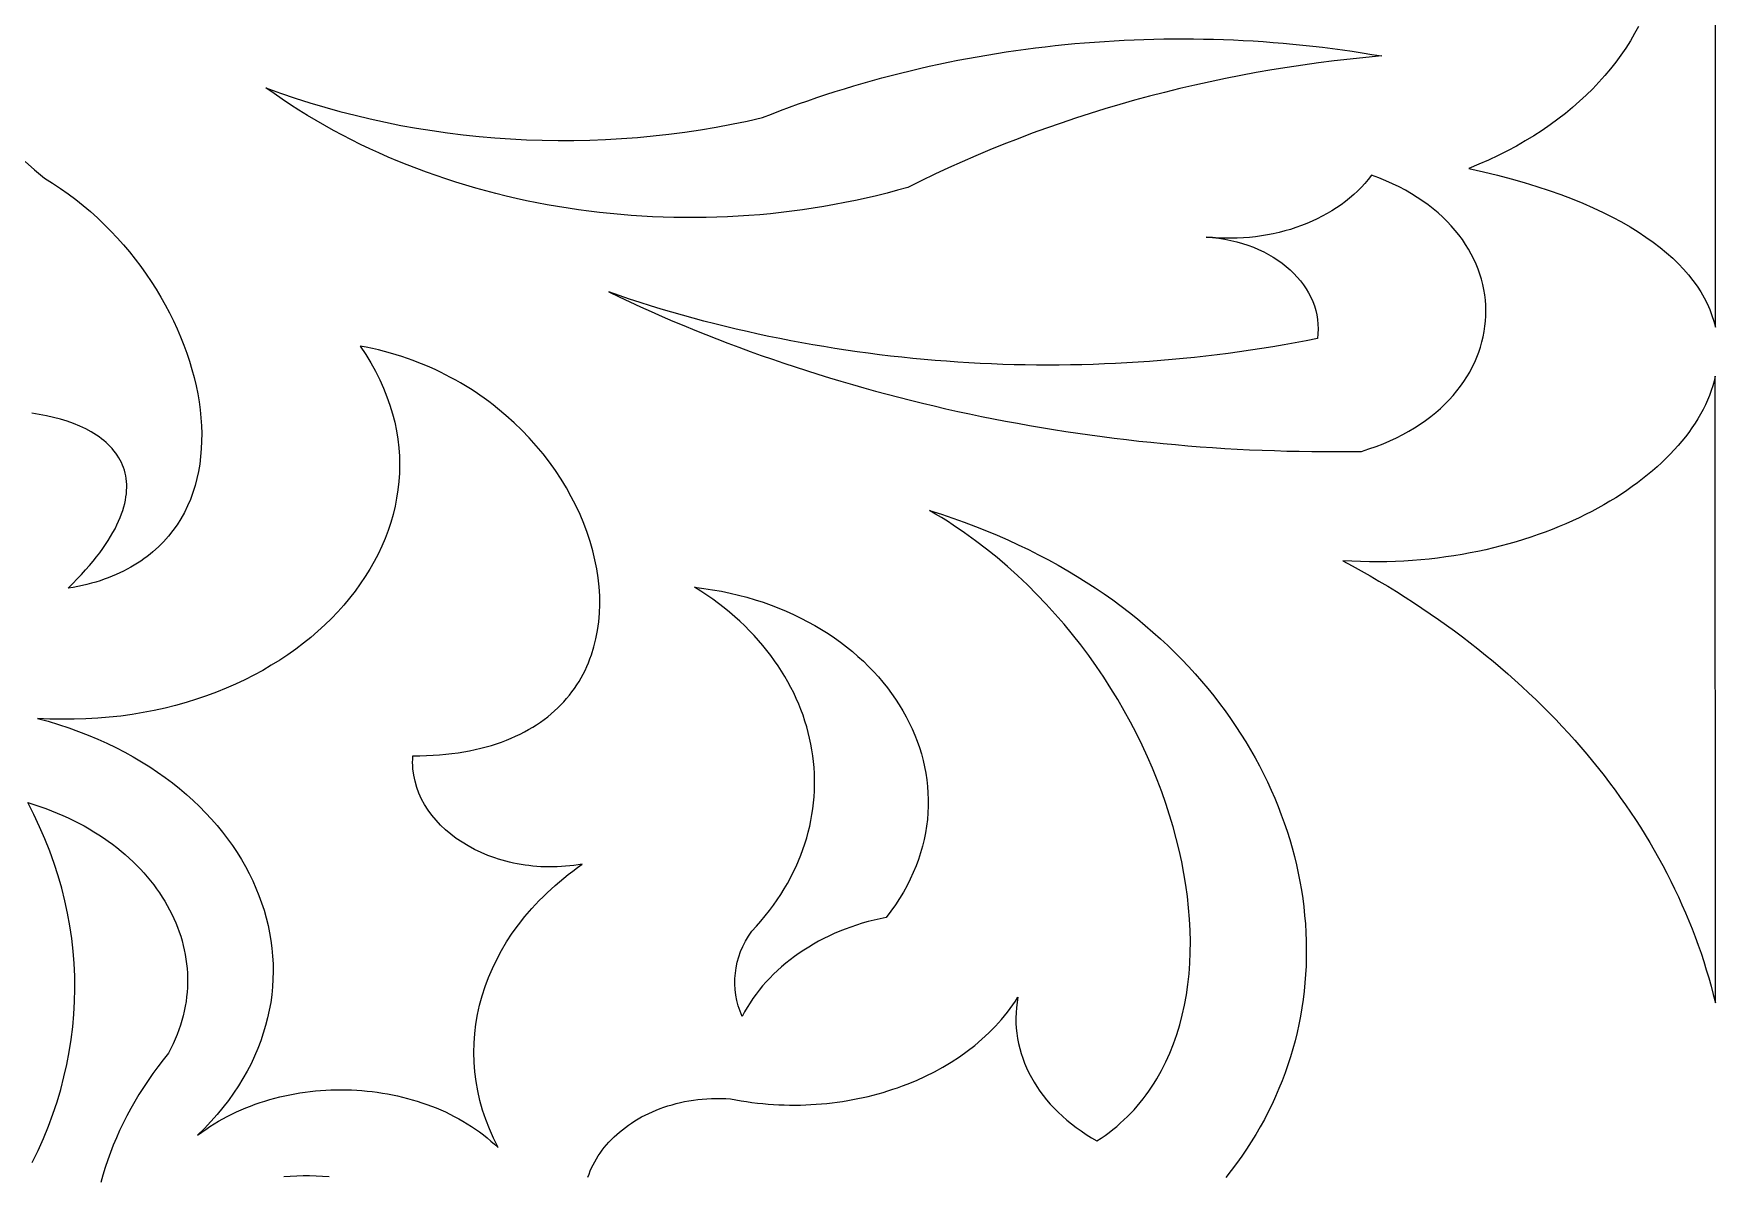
# Model space of a CAD drawing. Extents: x -1145 to -490, y -328 to 327.
# Drawn here: x -1092.2 to -1020, y -78.2 to -29.1 of the extents above; entities that cross this region are included whole.
import ezdxf

# ---------------------------------------------------------------- set-up
doc = ezdxf.new("R2010")
doc.units = 0
doc.layers.add('LAYER_1', color=18, linetype='CONTINUOUS')

msp = doc.modelspace()

# ---------------------------------------------------------------- linework, layer by layer
at = {"layer": 'LAYER_1'}
for points in [[(-1023.29, -28.806), (-1023.462, -29.119), (-1023.645, -29.429), (-1023.841, -29.735), (-1024.048, -30.038), (-1024.267, -30.336), (-1024.497, -30.629), (-1024.739, -30.918), (-1024.993, -31.202), (-1025.258, -31.481), (-1025.534, -31.755), (-1025.822, -32.023), (-1026.122, -32.285), (-1026.432, -32.541), (-1026.754, -32.792), (-1027.087, -33.035), (-1027.431, -33.272), (-1027.786, -33.503), (-1028.152, -33.726), (-1028.529, -33.941), (-1028.917, -34.15), (-1029.316, -34.35), (-1029.726, -34.542), (-1030.147, -34.726), (-1030.578, -34.902), (-1029.952, -35.045), (-1029.346, -35.194), (-1028.762, -35.349), (-1028.199, -35.51), (-1027.655, -35.677), (-1027.132, -35.85), (-1026.63, -36.028), (-1026.147, -36.211), (-1025.683, -36.399), (-1025.24, -36.593), (-1024.815, -36.791), (-1024.41, -36.994), (-1024.023, -37.2), (-1023.655, -37.412), (-1023.306, -37.627), (-1022.975, -37.846), (-1022.661, -38.068), (-1022.366, -38.294), (-1022.089, -38.524), (-1021.829, -38.756), (-1021.586, -38.991), (-1021.36, -39.229), (-1021.151, -39.47), (-1020.959, -39.713), (-1020.783, -39.958), (-1020.624, -40.205), (-1020.481, -40.454), (-1020.353, -40.704), (-1020.241, -40.956), (-1020.145, -41.209), (-1020.064, -41.463), (-1019.998, -41.718), (-1019.998, -0.892)], [(-1092.524, -34.605), (-1092.115, -34.962), (-1091.697, -35.316), (-1091.348, -35.532), (-1091.007, -35.758), (-1090.674, -35.994), (-1090.348, -36.239), (-1090.031, -36.493), (-1089.722, -36.755), (-1089.421, -37.026), (-1089.128, -37.304), (-1088.844, -37.59), (-1088.569, -37.883), (-1088.302, -38.182), (-1088.045, -38.487), (-1087.797, -38.798), (-1087.558, -39.114), (-1087.328, -39.435), (-1087.108, -39.761), (-1086.898, -40.091), (-1086.698, -40.425), (-1086.507, -40.761), (-1086.327, -41.101), (-1086.157, -41.444), (-1085.998, -41.788), (-1085.849, -42.135), (-1085.711, -42.482), (-1085.584, -42.831), (-1085.468, -43.18), (-1085.363, -43.529), (-1085.27, -43.878), (-1085.188, -44.227), (-1085.117, -44.574), (-1085.059, -44.92), (-1085.012, -45.264), (-1084.977, -45.606), (-1084.955, -45.945), (-1084.945, -46.281), (-1084.947, -46.614), (-1084.962, -46.943), (-1084.99, -47.268), (-1085.03, -47.588), (-1085.084, -47.903), (-1085.151, -48.213), (-1085.231, -48.516), (-1085.325, -48.814), (-1085.433, -49.105), (-1085.554, -49.389), (-1085.689, -49.665), (-1085.839, -49.934), (-1086.002, -50.195), (-1086.18, -50.446), (-1086.373, -50.689), (-1086.58, -50.923), (-1086.802, -51.146), (-1087.039, -51.36), (-1087.163, -51.463), (-1087.291, -51.563), (-1087.422, -51.66), (-1087.558, -51.755), (-1087.697, -51.846), (-1087.84, -51.935), (-1087.988, -52.021), (-1088.139, -52.104), (-1088.294, -52.184), (-1088.453, -52.26), (-1088.615, -52.334), (-1088.782, -52.404), (-1088.953, -52.471), (-1089.128, -52.535), (-1089.307, -52.596), (-1089.49, -52.653), (-1089.677, -52.706), (-1089.868, -52.756), (-1090.063, -52.803), (-1090.262, -52.846), (-1090.466, -52.885), (-1090.673, -52.921), (-1090.473, -52.721), (-1090.282, -52.523), (-1090.099, -52.328), (-1089.926, -52.136), (-1089.762, -51.946), (-1089.607, -51.76), (-1089.46, -51.576), (-1089.322, -51.395), (-1089.192, -51.216), (-1089.07, -51.04), (-1088.957, -50.867), (-1088.852, -50.697), (-1088.754, -50.53), (-1088.665, -50.365), (-1088.583, -50.203), (-1088.509, -50.043), (-1088.443, -49.886), (-1088.383, -49.732), (-1088.331, -49.581), (-1088.287, -49.432), (-1088.249, -49.287), (-1088.218, -49.143), (-1088.194, -49.003), (-1088.176, -48.865), (-1088.166, -48.73), (-1088.161, -48.597), (-1088.163, -48.467), (-1088.171, -48.34), (-1088.185, -48.216), (-1088.205, -48.094), (-1088.231, -47.975), (-1088.263, -47.858), (-1088.3, -47.744), (-1088.343, -47.633), (-1088.392, -47.525), (-1088.445, -47.419), (-1088.504, -47.316), (-1088.567, -47.215), (-1088.636, -47.117), (-1088.709, -47.022), (-1088.788, -46.929), (-1088.87, -46.839), (-1088.957, -46.752), (-1089.049, -46.667), (-1089.144, -46.585), (-1089.244, -46.505), (-1089.348, -46.428), (-1089.455, -46.354), (-1089.682, -46.213), (-1089.922, -46.083), (-1090.176, -45.962), (-1090.441, -45.853), (-1090.718, -45.753), (-1091.005, -45.664), (-1091.302, -45.586), (-1091.607, -45.517), (-1091.92, -45.459), (-1092.239, -45.411)], [(-1068.371, -78.196), (-1068.325, -78.062), (-1068.272, -77.928), (-1068.215, -77.797), (-1068.152, -77.666), (-1068.084, -77.538), (-1068.011, -77.411), (-1067.933, -77.285), (-1067.85, -77.162), (-1067.762, -77.041), (-1067.67, -76.922), (-1067.573, -76.805), (-1067.471, -76.691), (-1067.364, -76.578), (-1067.253, -76.469), (-1067.138, -76.362), (-1067.018, -76.258), (-1066.895, -76.156), (-1066.767, -76.057), (-1066.635, -75.962), (-1066.499, -75.869), (-1066.359, -75.78), (-1066.215, -75.694), (-1066.068, -75.611), (-1065.917, -75.532), (-1065.762, -75.456), (-1065.604, -75.384), (-1065.443, -75.316), (-1065.278, -75.252), (-1065.11, -75.192), (-1064.939, -75.135), (-1064.765, -75.083), (-1064.587, -75.035), (-1064.407, -74.992), (-1064.224, -74.953), (-1064.039, -74.918), (-1063.85, -74.888), (-1063.659, -74.863), (-1063.466, -74.843), (-1063.27, -74.827), (-1063.071, -74.817), (-1062.871, -74.812), (-1062.668, -74.812), (-1062.463, -74.817), (-1062.256, -74.828), (-1062.026, -74.873), (-1061.796, -74.913), (-1061.565, -74.95), (-1061.335, -74.983), (-1061.104, -75.011), (-1060.873, -75.036), (-1060.642, -75.056), (-1060.411, -75.073), (-1060.18, -75.086), (-1059.949, -75.094), (-1059.719, -75.099), (-1059.489, -75.101), (-1059.259, -75.098), (-1059.03, -75.091), (-1058.802, -75.081), (-1058.574, -75.067), (-1058.347, -75.049), (-1058.121, -75.028), (-1057.896, -75.003), (-1057.672, -74.974), (-1057.449, -74.942), (-1057.227, -74.906), (-1057.006, -74.866), (-1056.786, -74.823), (-1056.568, -74.777), (-1056.351, -74.726), (-1056.136, -74.673), (-1055.922, -74.616), (-1055.71, -74.555), (-1055.5, -74.491), (-1055.292, -74.424), (-1055.085, -74.354), (-1054.88, -74.28), (-1054.678, -74.203), (-1054.279, -74.038), (-1053.889, -73.861), (-1053.509, -73.671), (-1053.14, -73.469), (-1052.781, -73.254), (-1052.433, -73.028), (-1052.098, -72.789), (-1051.775, -72.538), (-1051.466, -72.276), (-1051.17, -72.003), (-1050.889, -71.719), (-1050.624, -71.424), (-1050.496, -71.272), (-1050.373, -71.118), (-1050.254, -70.961), (-1050.139, -70.801), (-1050.029, -70.639), (-1049.922, -70.474), (-1049.959, -70.696), (-1049.986, -70.919), (-1050.003, -71.14), (-1050.009, -71.362), (-1050.006, -71.582), (-1049.993, -71.802), (-1049.971, -72.02), (-1049.938, -72.238), (-1049.897, -72.454), (-1049.846, -72.668), (-1049.785, -72.881), (-1049.716, -73.092), (-1049.637, -73.3), (-1049.549, -73.506), (-1049.452, -73.71), (-1049.347, -73.912), (-1049.233, -74.11), (-1049.11, -74.306), (-1048.978, -74.498), (-1048.838, -74.687), (-1048.69, -74.873), (-1048.533, -75.055), (-1048.369, -75.233), (-1048.196, -75.407), (-1048.015, -75.577), (-1047.827, -75.743), (-1047.63, -75.904), (-1047.426, -76.061), (-1047.214, -76.212), (-1046.995, -76.359), (-1046.769, -76.5), (-1046.535, -76.637), (-1046.356, -76.52), (-1046.182, -76.399), (-1046.013, -76.274), (-1045.847, -76.146), (-1045.686, -76.014), (-1045.529, -75.878), (-1045.376, -75.738), (-1045.227, -75.595), (-1045.082, -75.448), (-1044.942, -75.298), (-1044.805, -75.145), (-1044.673, -74.988), (-1044.545, -74.828), (-1044.421, -74.664), (-1044.301, -74.498), (-1044.185, -74.328), (-1044.073, -74.155), (-1043.965, -73.98), (-1043.761, -73.62), (-1043.573, -73.248), (-1043.401, -72.866), (-1043.245, -72.473), (-1043.104, -72.071), (-1042.979, -71.659), (-1042.869, -71.238), (-1042.775, -70.808), (-1042.696, -70.371), (-1042.632, -69.926), (-1042.582, -69.474), (-1042.548, -69.015), (-1042.529, -68.55), (-1042.525, -68.079), (-1042.535, -67.603), (-1042.559, -67.122), (-1042.598, -66.637), (-1042.651, -66.148), (-1042.718, -65.656), (-1042.8, -65.161), (-1042.895, -64.663), (-1043.005, -64.163), (-1043.128, -63.662), (-1043.264, -63.159), (-1043.415, -62.656), (-1043.578, -62.153), (-1043.755, -61.65), (-1043.946, -61.148), (-1044.149, -60.648), (-1044.366, -60.148), (-1044.595, -59.652), (-1044.837, -59.157), (-1045.092, -58.666), (-1045.36, -58.178), (-1045.64, -57.695), (-1045.933, -57.216), (-1046.237, -56.742), (-1046.555, -56.273), (-1046.884, -55.81), (-1047.225, -55.353), (-1047.578, -54.904), (-1047.943, -54.461), (-1048.319, -54.027), (-1048.707, -53.6), (-1049.107, -53.182), (-1049.518, -52.774), (-1049.94, -52.375), (-1050.373, -51.986), (-1050.818, -51.607), (-1051.273, -51.24), (-1051.739, -50.884), (-1052.216, -50.539), (-1052.704, -50.208), (-1052.951, -50.047), (-1053.202, -49.889), (-1053.455, -49.734), (-1053.71, -49.583), (-1053.207, -49.743), (-1052.712, -49.91), (-1052.225, -50.084), (-1051.745, -50.264), (-1051.274, -50.451), (-1050.81, -50.645), (-1050.354, -50.844), (-1049.906, -51.05), (-1049.465, -51.262), (-1049.033, -51.48), (-1048.608, -51.704), (-1048.191, -51.933), (-1047.782, -52.169), (-1047.382, -52.409), (-1046.988, -52.655), (-1046.603, -52.906), (-1046.226, -53.163), (-1045.857, -53.424), (-1045.495, -53.69), (-1045.142, -53.961), (-1044.796, -54.237), (-1044.459, -54.517), (-1044.129, -54.801), (-1043.807, -55.09), (-1043.493, -55.383), (-1043.188, -55.68), (-1042.89, -55.981), (-1042.6, -56.285), (-1042.318, -56.594), (-1042.045, -56.906), (-1041.779, -57.221), (-1041.521, -57.54), (-1041.271, -57.862), (-1041.03, -58.187), (-1040.796, -58.515), (-1040.57, -58.846), (-1040.353, -59.179), (-1040.143, -59.515), (-1039.942, -59.854), (-1039.749, -60.195), (-1039.563, -60.538), (-1039.386, -60.883), (-1039.217, -61.231), (-1039.056, -61.58), (-1038.903, -61.931), (-1038.759, -62.283), (-1038.622, -62.638), (-1038.494, -62.993), (-1038.373, -63.35), (-1038.261, -63.708), (-1038.157, -64.067), (-1038.061, -64.427), (-1037.974, -64.788), (-1037.894, -65.149), (-1037.823, -65.511), (-1037.76, -65.874), (-1037.705, -66.236), (-1037.658, -66.599), (-1037.62, -66.963), (-1037.589, -67.326), (-1037.567, -67.688), (-1037.554, -68.051), (-1037.548, -68.413), (-1037.551, -68.775), (-1037.562, -69.136), (-1037.581, -69.496), (-1037.609, -69.856), (-1037.644, -70.214), (-1037.688, -70.572), (-1037.741, -70.928), (-1037.801, -71.282), (-1037.87, -71.636), (-1037.948, -71.987), (-1038.033, -72.337), (-1038.127, -72.685), (-1038.23, -73.032), (-1038.34, -73.376), (-1038.459, -73.718), (-1038.587, -74.057), (-1038.723, -74.394), (-1038.867, -74.729), (-1039.019, -75.061), (-1039.18, -75.39), (-1039.349, -75.716), (-1039.527, -76.039), (-1039.713, -76.359), (-1039.908, -76.676), (-1040.111, -76.99), (-1040.322, -77.299), (-1040.542, -77.606), (-1040.77, -77.908), (-1041.007, -78.207)], [(-1092.215, -77.569), (-1091.966, -77.053), (-1091.735, -76.534), (-1091.523, -76.012), (-1091.328, -75.486), (-1091.152, -74.957), (-1090.994, -74.426), (-1090.854, -73.893), (-1090.733, -73.357), (-1090.63, -72.82), (-1090.544, -72.281), (-1090.478, -71.741), (-1090.429, -71.2), (-1090.399, -70.658), (-1090.387, -70.116), (-1090.393, -69.573), (-1090.417, -69.031), (-1090.46, -68.489), (-1090.521, -67.948), (-1090.601, -67.408), (-1090.699, -66.869), (-1090.815, -66.332), (-1090.95, -65.796), (-1091.102, -65.262), (-1091.274, -64.731), (-1091.463, -64.202), (-1091.672, -63.677), (-1091.898, -63.154), (-1092.143, -62.635), (-1092.406, -62.119), (-1092.145, -62.2), (-1091.889, -62.285), (-1091.636, -62.374), (-1091.388, -62.468), (-1091.145, -62.566), (-1090.906, -62.669), (-1090.671, -62.775), (-1090.441, -62.886), (-1090.216, -63.001), (-1089.995, -63.119), (-1089.779, -63.242), (-1089.568, -63.368), (-1089.362, -63.497), (-1089.16, -63.631), (-1088.964, -63.767), (-1088.772, -63.907), (-1088.585, -64.05), (-1088.404, -64.197), (-1088.227, -64.346), (-1088.056, -64.499), (-1087.89, -64.654), (-1087.729, -64.813), (-1087.574, -64.974), (-1087.424, -65.138), (-1087.279, -65.304), (-1087.14, -65.473), (-1087.006, -65.644), (-1086.878, -65.818), (-1086.755, -65.993), (-1086.638, -66.171), (-1086.527, -66.351), (-1086.421, -66.533), (-1086.321, -66.717), (-1086.228, -66.903), (-1086.14, -67.09), (-1086.058, -67.279), (-1085.981, -67.47), (-1085.911, -67.662), (-1085.847, -67.855), (-1085.79, -68.05), (-1085.738, -68.245), (-1085.693, -68.442), (-1085.654, -68.64), (-1085.621, -68.839), (-1085.594, -69.039), (-1085.574, -69.239), (-1085.561, -69.44), (-1085.554, -69.642), (-1085.554, -69.844), (-1085.56, -70.047), (-1085.573, -70.25), (-1085.592, -70.453), (-1085.619, -70.656), (-1085.652, -70.86), (-1085.692, -71.063), (-1085.739, -71.266), (-1085.793, -71.469), (-1085.854, -71.672), (-1085.922, -71.874), (-1085.997, -72.076), (-1086.079, -72.278), (-1086.169, -72.478), (-1086.266, -72.678), (-1086.37, -72.878), (-1086.601, -73.164), (-1086.824, -73.454), (-1087.04, -73.747), (-1087.247, -74.043), (-1087.446, -74.341), (-1087.636, -74.642), (-1087.819, -74.946), (-1087.993, -75.252), (-1088.159, -75.56), (-1088.317, -75.871), (-1088.466, -76.184), (-1088.607, -76.499), (-1088.74, -76.816), (-1088.864, -77.135), (-1088.98, -77.455), (-1089.087, -77.777), (-1089.185, -78.101), (-1089.275, -78.427)], [(-1081.42, -78.164), (-1081.144, -78.145), (-1080.868, -78.133), (-1080.591, -78.127), (-1080.313, -78.127), (-1080.035, -78.133), (-1079.757, -78.145), (-1079.479, -78.164)]]:
    msp.add_lwpolyline(points, dxfattribs=at)
for points in [[(-1082.188, -31.442), (-1081.563, -31.669), (-1080.934, -31.884), (-1080.299, -32.087), (-1079.658, -32.278), (-1079.014, -32.457), (-1078.365, -32.624), (-1077.711, -32.78), (-1077.054, -32.923), (-1076.394, -33.054), (-1075.73, -33.173), (-1075.063, -33.281), (-1074.393, -33.376), (-1073.721, -33.459), (-1073.047, -33.53), (-1072.371, -33.589), (-1071.694, -33.635), (-1071.015, -33.67), (-1070.336, -33.692), (-1069.655, -33.703), (-1068.974, -33.701), (-1068.294, -33.687), (-1067.613, -33.66), (-1066.933, -33.622), (-1066.253, -33.571), (-1065.575, -33.508), (-1064.898, -33.432), (-1064.222, -33.344), (-1063.548, -33.244), (-1062.877, -33.132), (-1062.208, -33.007), (-1061.542, -32.87), (-1060.879, -32.72), (-1060.495, -32.569), (-1060.11, -32.421), (-1059.723, -32.276), (-1059.335, -32.135), (-1058.944, -31.997), (-1058.552, -31.863), (-1058.159, -31.732), (-1057.763, -31.605), (-1057.367, -31.481), (-1056.968, -31.36), (-1056.569, -31.243), (-1056.168, -31.129), (-1055.765, -31.019), (-1055.361, -30.912), (-1054.956, -30.809), (-1054.55, -30.709), (-1054.142, -30.613), (-1053.733, -30.52), (-1053.323, -30.431), (-1052.912, -30.345), (-1052.5, -30.263), (-1052.086, -30.184), (-1051.672, -30.109), (-1051.257, -30.037), (-1050.841, -29.968), (-1050.424, -29.904), (-1050.006, -29.842), (-1049.587, -29.784), (-1049.168, -29.73), (-1048.748, -29.679), (-1048.327, -29.632), (-1047.906, -29.588), (-1047.484, -29.548), (-1047.061, -29.512), (-1046.638, -29.479), (-1046.214, -29.449), (-1045.79, -29.423), (-1045.366, -29.401), (-1044.941, -29.382), (-1044.515, -29.366), (-1044.09, -29.355), (-1043.664, -29.347), (-1043.238, -29.342), (-1042.812, -29.341), (-1042.386, -29.343), (-1041.959, -29.35), (-1041.533, -29.359), (-1041.106, -29.373), (-1040.68, -29.39), (-1040.254, -29.41), (-1039.827, -29.434), (-1039.401, -29.462), (-1038.975, -29.494), (-1038.549, -29.529), (-1038.124, -29.567), (-1037.698, -29.609), (-1037.274, -29.655), (-1036.849, -29.705), (-1036.425, -29.758), (-1036.001, -29.815), (-1035.578, -29.875), (-1035.155, -29.939), (-1034.733, -30.007), (-1034.312, -30.078), (-1034.992, -30.141), (-1035.671, -30.212), (-1036.347, -30.29), (-1037.022, -30.375), (-1037.694, -30.468), (-1038.364, -30.569), (-1039.032, -30.677), (-1039.697, -30.792), (-1040.36, -30.915), (-1041.02, -31.045), (-1041.677, -31.183), (-1042.331, -31.328), (-1042.982, -31.48), (-1043.63, -31.639), (-1044.275, -31.806), (-1044.917, -31.98), (-1045.555, -32.161), (-1046.19, -32.349), (-1046.821, -32.544), (-1047.448, -32.746), (-1048.071, -32.956), (-1048.691, -33.172), (-1049.306, -33.396), (-1049.917, -33.626), (-1050.524, -33.863), (-1051.127, -34.108), (-1051.725, -34.359), (-1052.318, -34.617), (-1052.907, -34.881), (-1053.491, -35.153), (-1054.07, -35.431), (-1054.644, -35.716), (-1055.09, -35.842), (-1055.538, -35.96), (-1055.987, -36.073), (-1056.438, -36.179), (-1056.89, -36.278), (-1057.343, -36.371), (-1057.798, -36.458), (-1058.253, -36.538), (-1058.71, -36.613), (-1059.167, -36.681), (-1059.625, -36.742), (-1060.084, -36.797), (-1060.543, -36.846), (-1061.003, -36.889), (-1061.463, -36.926), (-1061.923, -36.956), (-1062.383, -36.98), (-1062.843, -36.998), (-1063.304, -37.01), (-1063.764, -37.016), (-1064.223, -37.016), (-1064.682, -37.009), (-1065.141, -36.997), (-1065.599, -36.978), (-1066.056, -36.953), (-1066.513, -36.923), (-1066.968, -36.886), (-1067.423, -36.843), (-1067.876, -36.794), (-1068.328, -36.74), (-1068.779, -36.679), (-1069.228, -36.612), (-1069.675, -36.54), (-1070.121, -36.461), (-1070.565, -36.377), (-1071.008, -36.287), (-1071.448, -36.191), (-1071.886, -36.089), (-1072.322, -35.981), (-1072.755, -35.867), (-1073.186, -35.748), (-1073.615, -35.623), (-1074.041, -35.492), (-1074.464, -35.355), (-1074.884, -35.213), (-1075.301, -35.065), (-1075.716, -34.911), (-1076.127, -34.752), (-1076.535, -34.587), (-1076.939, -34.416), (-1077.34, -34.24), (-1077.737, -34.058), (-1078.131, -33.87), (-1078.521, -33.677), (-1078.907, -33.478), (-1079.289, -33.274), (-1079.667, -33.064), (-1080.04, -32.849), (-1080.41, -32.628), (-1080.775, -32.401), (-1081.135, -32.17), (-1081.491, -31.932), (-1081.841, -31.69)], [(-1067.482, -40.204), (-1067.029, -40.42), (-1066.573, -40.633), (-1066.115, -40.843), (-1065.655, -41.049), (-1065.192, -41.252), (-1064.728, -41.451), (-1064.261, -41.648), (-1063.792, -41.84), (-1063.321, -42.03), (-1062.848, -42.216), (-1062.373, -42.398), (-1061.896, -42.578), (-1061.417, -42.754), (-1060.937, -42.926), (-1060.454, -43.095), (-1059.97, -43.26), (-1059.483, -43.423), (-1058.995, -43.581), (-1058.505, -43.737), (-1058.014, -43.888), (-1057.521, -44.037), (-1057.026, -44.182), (-1056.529, -44.323), (-1056.031, -44.461), (-1055.532, -44.595), (-1055.031, -44.726), (-1054.528, -44.854), (-1054.024, -44.978), (-1053.518, -45.098), (-1053.012, -45.215), (-1052.503, -45.328), (-1051.994, -45.438), (-1051.483, -45.544), (-1050.971, -45.647), (-1050.457, -45.746), (-1049.943, -45.842), (-1049.427, -45.934), (-1048.91, -46.022), (-1048.392, -46.107), (-1047.873, -46.189), (-1047.353, -46.266), (-1046.832, -46.341), (-1046.31, -46.411), (-1045.787, -46.478), (-1045.264, -46.541), (-1044.739, -46.601), (-1044.213, -46.657), (-1043.687, -46.709), (-1043.16, -46.758), (-1042.632, -46.803), (-1042.103, -46.844), (-1041.574, -46.882), (-1041.044, -46.916), (-1040.513, -46.946), (-1039.982, -46.973), (-1039.45, -46.996), (-1038.918, -47.015), (-1038.385, -47.031), (-1037.852, -47.042), (-1037.318, -47.051), (-1036.784, -47.055), (-1036.25, -47.055), (-1035.715, -47.052), (-1035.18, -47.045), (-1034.861, -46.943), (-1034.552, -46.834), (-1034.253, -46.717), (-1033.963, -46.593), (-1033.683, -46.462), (-1033.413, -46.325), (-1033.153, -46.182), (-1032.902, -46.032), (-1032.661, -45.877), (-1032.43, -45.716), (-1032.209, -45.549), (-1031.998, -45.378), (-1031.796, -45.201), (-1031.605, -45.02), (-1031.423, -44.835), (-1031.251, -44.645), (-1031.089, -44.451), (-1030.936, -44.254), (-1030.794, -44.053), (-1030.662, -43.848), (-1030.539, -43.641), (-1030.426, -43.431), (-1030.324, -43.218), (-1030.231, -43.003), (-1030.148, -42.786), (-1030.075, -42.568), (-1030.012, -42.347), (-1029.959, -42.125), (-1029.916, -41.902), (-1029.883, -41.678), (-1029.859, -41.454), (-1029.846, -41.229), (-1029.843, -41.003), (-1029.85, -40.778), (-1029.867, -40.553), (-1029.894, -40.328), (-1029.931, -40.105), (-1029.978, -39.882), (-1030.035, -39.66), (-1030.102, -39.44), (-1030.179, -39.222), (-1030.266, -39.005), (-1030.364, -38.791), (-1030.471, -38.579), (-1030.589, -38.369), (-1030.716, -38.162), (-1030.854, -37.959), (-1031.002, -37.759), (-1031.16, -37.562), (-1031.328, -37.369), (-1031.506, -37.18), (-1031.695, -36.995), (-1031.893, -36.815), (-1032.102, -36.64), (-1032.321, -36.469), (-1032.55, -36.304), (-1032.79, -36.144), (-1033.039, -35.99), (-1033.299, -35.842), (-1033.569, -35.7), (-1033.85, -35.564), (-1034.14, -35.435), (-1034.441, -35.312), (-1034.752, -35.197), (-1034.889, -35.374), (-1035.034, -35.545), (-1035.187, -35.712), (-1035.347, -35.873), (-1035.514, -36.028), (-1035.689, -36.179), (-1035.87, -36.323), (-1036.057, -36.462), (-1036.251, -36.595), (-1036.45, -36.722), (-1036.655, -36.844), (-1036.866, -36.959), (-1037.082, -37.068), (-1037.303, -37.171), (-1037.528, -37.267), (-1037.758, -37.357), (-1037.993, -37.441), (-1038.231, -37.518), (-1038.473, -37.588), (-1038.718, -37.652), (-1038.967, -37.708), (-1039.218, -37.758), (-1039.472, -37.8), (-1039.729, -37.835), (-1039.988, -37.864), (-1040.249, -37.884), (-1040.512, -37.897), (-1040.776, -37.903), (-1041.041, -37.901), (-1041.307, -37.892), (-1041.574, -37.874), (-1041.842, -37.849), (-1041.57, -37.869), (-1041.303, -37.9), (-1041.042, -37.941), (-1040.785, -37.992), (-1040.534, -38.052), (-1040.29, -38.122), (-1040.052, -38.2), (-1039.82, -38.287), (-1039.595, -38.382), (-1039.378, -38.485), (-1039.168, -38.596), (-1038.966, -38.714), (-1038.772, -38.84), (-1038.587, -38.972), (-1038.411, -39.111), (-1038.244, -39.257), (-1038.086, -39.408), (-1037.938, -39.565), (-1037.801, -39.728), (-1037.674, -39.895), (-1037.557, -40.068), (-1037.451, -40.245), (-1037.357, -40.426), (-1037.275, -40.612), (-1037.204, -40.801), (-1037.146, -40.994), (-1037.101, -41.189), (-1037.068, -41.388), (-1037.049, -41.589), (-1037.043, -41.793), (-1037.051, -41.998), (-1037.074, -42.205), (-1037.549, -42.298), (-1038.026, -42.388), (-1038.503, -42.473), (-1038.981, -42.554), (-1039.459, -42.632), (-1039.939, -42.705), (-1040.419, -42.774), (-1040.899, -42.84), (-1041.381, -42.901), (-1041.862, -42.958), (-1042.345, -43.012), (-1042.827, -43.061), (-1043.31, -43.106), (-1043.793, -43.148), (-1044.277, -43.185), (-1044.761, -43.218), (-1045.245, -43.248), (-1045.73, -43.273), (-1046.214, -43.295), (-1046.699, -43.313), (-1047.183, -43.326), (-1047.668, -43.336), (-1048.153, -43.341), (-1048.637, -43.343), (-1049.122, -43.341), (-1049.606, -43.335), (-1050.09, -43.325), (-1050.574, -43.311), (-1051.058, -43.293), (-1051.541, -43.271), (-1052.024, -43.245), (-1052.506, -43.215), (-1052.988, -43.181), (-1053.47, -43.144), (-1053.951, -43.102), (-1054.431, -43.057), (-1054.911, -43.007), (-1055.391, -42.954), (-1055.869, -42.897), (-1056.347, -42.836), (-1056.824, -42.771), (-1057.3, -42.702), (-1057.775, -42.629), (-1058.25, -42.552), (-1058.723, -42.472), (-1059.196, -42.387), (-1059.667, -42.299), (-1060.137, -42.207), (-1060.607, -42.11), (-1061.075, -42.01), (-1061.542, -41.906), (-1062.007, -41.799), (-1062.471, -41.687), (-1062.934, -41.572), (-1063.396, -41.452), (-1063.856, -41.329), (-1064.315, -41.202), (-1064.772, -41.071), (-1065.228, -40.936), (-1065.682, -40.797), (-1066.135, -40.655), (-1066.586, -40.508), (-1067.035, -40.358)], [(-1085.119, -76.398), (-1084.946, -76.268), (-1084.771, -76.144), (-1084.592, -76.023), (-1084.41, -75.907), (-1084.225, -75.796), (-1084.037, -75.689), (-1083.846, -75.586), (-1083.653, -75.488), (-1083.457, -75.395), (-1083.258, -75.305), (-1083.058, -75.221), (-1082.855, -75.14), (-1082.65, -75.064), (-1082.442, -74.992), (-1082.234, -74.925), (-1082.023, -74.862), (-1081.811, -74.804), (-1081.597, -74.75), (-1081.382, -74.7), (-1081.166, -74.655), (-1080.948, -74.614), (-1080.73, -74.578), (-1080.51, -74.546), (-1080.29, -74.518), (-1080.069, -74.494), (-1079.848, -74.475), (-1079.626, -74.46), (-1079.404, -74.45), (-1079.182, -74.444), (-1078.96, -74.442), (-1078.737, -74.445), (-1078.515, -74.452), (-1078.294, -74.463), (-1078.072, -74.478), (-1077.852, -74.498), (-1077.632, -74.522), (-1077.412, -74.551), (-1077.194, -74.583), (-1076.976, -74.62), (-1076.76, -74.662), (-1076.545, -74.707), (-1076.332, -74.757), (-1076.119, -74.811), (-1075.909, -74.869), (-1075.7, -74.932), (-1075.493, -74.999), (-1075.288, -75.07), (-1075.085, -75.145), (-1074.885, -75.225), (-1074.687, -75.308), (-1074.491, -75.396), (-1074.297, -75.489), (-1074.107, -75.585), (-1073.919, -75.686), (-1073.734, -75.791), (-1073.553, -75.9), (-1073.374, -76.013), (-1073.199, -76.13), (-1073.027, -76.252), (-1072.858, -76.378), (-1072.694, -76.508), (-1072.533, -76.642), (-1072.376, -76.78), (-1072.223, -76.923), (-1072.325, -76.724), (-1072.422, -76.525), (-1072.601, -76.123), (-1072.758, -75.719), (-1072.894, -75.312), (-1073.008, -74.904), (-1073.102, -74.494), (-1073.175, -74.083), (-1073.227, -73.672), (-1073.259, -73.26), (-1073.27, -72.849), (-1073.261, -72.438), (-1073.232, -72.029), (-1073.183, -71.621), (-1073.114, -71.215), (-1073.025, -70.812), (-1072.917, -70.412), (-1072.789, -70.015), (-1072.641, -69.622), (-1072.475, -69.233), (-1072.289, -68.849), (-1072.084, -68.47), (-1071.86, -68.096), (-1071.618, -67.728), (-1071.357, -67.367), (-1071.077, -67.013), (-1070.779, -66.666), (-1070.624, -66.495), (-1070.463, -66.326), (-1070.298, -66.16), (-1070.129, -65.995), (-1069.955, -65.833), (-1069.777, -65.672), (-1069.594, -65.514), (-1069.407, -65.359), (-1069.215, -65.206), (-1069.019, -65.055), (-1068.819, -64.906), (-1068.614, -64.76), (-1068.794, -64.79), (-1068.974, -64.816), (-1069.154, -64.837), (-1069.333, -64.854), (-1069.511, -64.867), (-1069.689, -64.876), (-1069.865, -64.88), (-1070.041, -64.881), (-1070.216, -64.877), (-1070.39, -64.87), (-1070.563, -64.859), (-1070.734, -64.844), (-1070.904, -64.825), (-1071.073, -64.802), (-1071.24, -64.776), (-1071.406, -64.746), (-1071.57, -64.713), (-1071.732, -64.676), (-1071.893, -64.636), (-1072.051, -64.592), (-1072.208, -64.545), (-1072.362, -64.495), (-1072.665, -64.384), (-1072.958, -64.261), (-1073.242, -64.126), (-1073.514, -63.98), (-1073.776, -63.822), (-1074.025, -63.653), (-1074.262, -63.474), (-1074.486, -63.285), (-1074.696, -63.086), (-1074.891, -62.878), (-1075.071, -62.662), (-1075.235, -62.437), (-1075.382, -62.205), (-1075.513, -61.965), (-1075.625, -61.718), (-1075.718, -61.464), (-1075.793, -61.205), (-1075.847, -60.939), (-1075.881, -60.669), (-1075.89, -60.532), (-1075.894, -60.393), (-1075.892, -60.254), (-1075.884, -60.114), (-1075.59, -60.111), (-1075.302, -60.102), (-1075.019, -60.088), (-1074.743, -60.069), (-1074.472, -60.044), (-1074.207, -60.014), (-1073.948, -59.979), (-1073.695, -59.938), (-1073.448, -59.893), (-1073.206, -59.843), (-1072.97, -59.788), (-1072.739, -59.728), (-1072.515, -59.663), (-1072.295, -59.594), (-1072.082, -59.52), (-1071.874, -59.442), (-1071.672, -59.359), (-1071.475, -59.272), (-1071.284, -59.181), (-1071.098, -59.086), (-1070.918, -58.987), (-1070.743, -58.883), (-1070.573, -58.776), (-1070.409, -58.666), (-1070.25, -58.551), (-1070.097, -58.433), (-1069.949, -58.311), (-1069.806, -58.186), (-1069.669, -58.058), (-1069.537, -57.926), (-1069.41, -57.791), (-1069.288, -57.653), (-1069.171, -57.512), (-1069.06, -57.368), (-1068.953, -57.221), (-1068.852, -57.071), (-1068.756, -56.919), (-1068.665, -56.764), (-1068.579, -56.606), (-1068.498, -56.446), (-1068.422, -56.284), (-1068.351, -56.119), (-1068.285, -55.952), (-1068.223, -55.783), (-1068.116, -55.439), (-1068.027, -55.088), (-1067.958, -54.73), (-1067.907, -54.365), (-1067.876, -53.995), (-1067.863, -53.62), (-1067.868, -53.242), (-1067.892, -52.859), (-1067.933, -52.474), (-1067.993, -52.087), (-1068.07, -51.698), (-1068.164, -51.308), (-1068.276, -50.918), (-1068.405, -50.529), (-1068.551, -50.141), (-1068.713, -49.754), (-1068.892, -49.371), (-1069.087, -48.99), (-1069.298, -48.613), (-1069.525, -48.241), (-1069.768, -47.873), (-1070.026, -47.512), (-1070.299, -47.157), (-1070.588, -46.809), (-1070.891, -46.469), (-1071.21, -46.138), (-1071.543, -45.816), (-1071.89, -45.503), (-1072.251, -45.201), (-1072.437, -45.054), (-1072.626, -44.91), (-1072.819, -44.769), (-1073.015, -44.631), (-1073.215, -44.496), (-1073.418, -44.364), (-1073.624, -44.236), (-1073.834, -44.111), (-1074.047, -43.989), (-1074.263, -43.871), (-1074.483, -43.757), (-1074.705, -43.646), (-1074.931, -43.539), (-1075.16, -43.436), (-1075.393, -43.337), (-1075.628, -43.241), (-1075.866, -43.15), (-1076.108, -43.064), (-1076.353, -42.981), (-1076.6, -42.903), (-1076.851, -42.829), (-1077.105, -42.76), (-1077.361, -42.695), (-1077.621, -42.635), (-1077.883, -42.58), (-1078.148, -42.53), (-1077.909, -42.888), (-1077.689, -43.248), (-1077.488, -43.61), (-1077.306, -43.972), (-1077.142, -44.336), (-1076.996, -44.701), (-1076.868, -45.067), (-1076.757, -45.433), (-1076.665, -45.798), (-1076.589, -46.164), (-1076.531, -46.529), (-1076.489, -46.894), (-1076.464, -47.257), (-1076.455, -47.62), (-1076.463, -47.981), (-1076.486, -48.34), (-1076.525, -48.697), (-1076.58, -49.052), (-1076.65, -49.404), (-1076.735, -49.754), (-1076.834, -50.1), (-1076.949, -50.444), (-1077.077, -50.784), (-1077.22, -51.12), (-1077.377, -51.452), (-1077.548, -51.779), (-1077.732, -52.103), (-1077.929, -52.421), (-1078.139, -52.734), (-1078.362, -53.042), (-1078.598, -53.344), (-1078.846, -53.641), (-1079.106, -53.931), (-1079.378, -54.215), (-1079.662, -54.493), (-1079.958, -54.763), (-1080.264, -55.027), (-1080.582, -55.283), (-1080.91, -55.531), (-1081.249, -55.772), (-1081.599, -56.004), (-1081.958, -56.228), (-1082.328, -56.443), (-1082.707, -56.65), (-1083.096, -56.847), (-1083.494, -57.035), (-1083.901, -57.213), (-1084.316, -57.381), (-1084.741, -57.538), (-1085.173, -57.686), (-1085.614, -57.822), (-1086.063, -57.948), (-1086.519, -58.062), (-1086.983, -58.165), (-1087.455, -58.257), (-1087.933, -58.336), (-1088.418, -58.403), (-1088.909, -58.457), (-1089.407, -58.498), (-1089.911, -58.527), (-1090.421, -58.542), (-1090.937, -58.544), (-1091.458, -58.532), (-1091.985, -58.505), (-1091.532, -58.631), (-1091.088, -58.766), (-1090.653, -58.91), (-1090.228, -59.063), (-1089.813, -59.225), (-1089.407, -59.396), (-1089.011, -59.574), (-1088.624, -59.761), (-1088.247, -59.956), (-1087.881, -60.158), (-1087.524, -60.368), (-1087.177, -60.585), (-1086.841, -60.809), (-1086.514, -61.04), (-1086.198, -61.277), (-1085.893, -61.52), (-1085.598, -61.77), (-1085.313, -62.026), (-1085.04, -62.287), (-1084.777, -62.554), (-1084.524, -62.826), (-1084.283, -63.103), (-1084.053, -63.385), (-1083.834, -63.672), (-1083.626, -63.962), (-1083.429, -64.257), (-1083.243, -64.556), (-1083.069, -64.859), (-1082.907, -65.165), (-1082.756, -65.475), (-1082.617, -65.787), (-1082.489, -66.103), (-1082.374, -66.421), (-1082.27, -66.741), (-1082.178, -67.064), (-1082.099, -67.389), (-1082.031, -67.715), (-1081.976, -68.043), (-1081.933, -68.372), (-1081.903, -68.703), (-1081.885, -69.034), (-1081.88, -69.366), (-1081.887, -69.698), (-1081.907, -70.031), (-1081.94, -70.364), (-1081.986, -70.696), (-1082.045, -71.028), (-1082.117, -71.36), (-1082.202, -71.69), (-1082.301, -72.02), (-1082.413, -72.348), (-1082.538, -72.675), (-1082.677, -73), (-1082.829, -73.323), (-1082.995, -73.643), (-1083.175, -73.962), (-1083.368, -74.278), (-1083.576, -74.591), (-1083.798, -74.901), (-1084.033, -75.208), (-1084.283, -75.511), (-1084.547, -75.81), (-1084.826, -76.106)], [(-1019.997, -70.715), (-1019.999, -43.824), (-1020.049, -44.029), (-1020.107, -44.234), (-1020.174, -44.439), (-1020.25, -44.642), (-1020.333, -44.845), (-1020.425, -45.046), (-1020.524, -45.247), (-1020.632, -45.446), (-1020.747, -45.644), (-1020.87, -45.841), (-1021, -46.036), (-1021.138, -46.229), (-1021.284, -46.421), (-1021.436, -46.611), (-1021.596, -46.8), (-1021.763, -46.986), (-1021.936, -47.17), (-1022.117, -47.352), (-1022.304, -47.532), (-1022.498, -47.71), (-1022.698, -47.885), (-1022.905, -48.057), (-1023.118, -48.227), (-1023.337, -48.394), (-1023.562, -48.559), (-1023.793, -48.72), (-1024.031, -48.879), (-1024.274, -49.034), (-1024.522, -49.186), (-1024.776, -49.335), (-1025.036, -49.48), (-1025.301, -49.622), (-1025.571, -49.76), (-1025.847, -49.895), (-1026.127, -50.026), (-1026.413, -50.153), (-1026.703, -50.276), (-1026.998, -50.395), (-1027.297, -50.509), (-1027.601, -50.62), (-1027.91, -50.726), (-1028.223, -50.828), (-1028.54, -50.925), (-1028.861, -51.017), (-1029.186, -51.105), (-1029.515, -51.188), (-1029.847, -51.266), (-1030.184, -51.339), (-1030.524, -51.407), (-1030.867, -51.469), (-1031.214, -51.526), (-1031.564, -51.578), (-1031.917, -51.625), (-1032.273, -51.665), (-1032.633, -51.7), (-1032.995, -51.73), (-1033.359, -51.753), (-1033.727, -51.77), (-1034.097, -51.781), (-1034.469, -51.786), (-1034.843, -51.785), (-1035.22, -51.778), (-1035.599, -51.764), (-1035.98, -51.743), (-1035.587, -51.955), (-1035.198, -52.17), (-1034.813, -52.389), (-1034.432, -52.611), (-1034.055, -52.836), (-1033.682, -53.065), (-1033.313, -53.297), (-1032.949, -53.532), (-1032.588, -53.77), (-1032.232, -54.012), (-1031.88, -54.256), (-1031.532, -54.503), (-1031.189, -54.754), (-1030.85, -55.007), (-1030.515, -55.264), (-1030.185, -55.523), (-1029.859, -55.785), (-1029.537, -56.05), (-1029.22, -56.318), (-1028.907, -56.589), (-1028.599, -56.862), (-1028.295, -57.138), (-1027.996, -57.417), (-1027.702, -57.698), (-1027.412, -57.982), (-1027.126, -58.269), (-1026.846, -58.558), (-1026.57, -58.849), (-1026.299, -59.143), (-1026.032, -59.44), (-1025.771, -59.739), (-1025.514, -60.04), (-1025.262, -60.343), (-1025.015, -60.649), (-1024.772, -60.957), (-1024.535, -61.268), (-1024.303, -61.58), (-1024.075, -61.895), (-1023.853, -62.211), (-1023.635, -62.53), (-1023.423, -62.851), (-1023.216, -63.174), (-1023.014, -63.499), (-1022.816, -63.826), (-1022.625, -64.154), (-1022.438, -64.485), (-1022.257, -64.817), (-1022.08, -65.151), (-1021.909, -65.487), (-1021.744, -65.825), (-1021.583, -66.164), (-1021.429, -66.505), (-1021.279, -66.848), (-1021.135, -67.192), (-1020.996, -67.538), (-1020.863, -67.886), (-1020.735, -68.234), (-1020.613, -68.585), (-1020.496, -68.936), (-1020.385, -69.289), (-1020.28, -69.644), (-1020.18, -70), (-1020.086, -70.357)], [(-1061.754, -71.302), (-1061.846, -71.074), (-1061.922, -70.843), (-1061.982, -70.611), (-1062.027, -70.377), (-1062.055, -70.142), (-1062.068, -69.907), (-1062.066, -69.672), (-1062.047, -69.437), (-1062.014, -69.204), (-1061.964, -68.972), (-1061.9, -68.742), (-1061.82, -68.515), (-1061.724, -68.291), (-1061.614, -68.071), (-1061.488, -67.854), (-1061.347, -67.643), (-1061.145, -67.424), (-1060.95, -67.203), (-1060.764, -66.98), (-1060.586, -66.754), (-1060.415, -66.525), (-1060.253, -66.294), (-1060.099, -66.061), (-1059.952, -65.826), (-1059.813, -65.589), (-1059.683, -65.35), (-1059.56, -65.109), (-1059.445, -64.867), (-1059.337, -64.623), (-1059.238, -64.378), (-1059.146, -64.131), (-1059.063, -63.884), (-1058.986, -63.635), (-1058.918, -63.385), (-1058.857, -63.135), (-1058.804, -62.884), (-1058.759, -62.632), (-1058.721, -62.38), (-1058.691, -62.127), (-1058.669, -61.874), (-1058.654, -61.621), (-1058.647, -61.368), (-1058.647, -61.115), (-1058.655, -60.863), (-1058.67, -60.61), (-1058.693, -60.358), (-1058.723, -60.107), (-1058.761, -59.856), (-1058.806, -59.607), (-1058.859, -59.358), (-1058.919, -59.11), (-1058.986, -58.863), (-1059.061, -58.617), (-1059.143, -58.373), (-1059.233, -58.13), (-1059.33, -57.889), (-1059.434, -57.649), (-1059.545, -57.412), (-1059.664, -57.176), (-1059.789, -56.942), (-1059.922, -56.711), (-1060.063, -56.482), (-1060.21, -56.255), (-1060.365, -56.03), (-1060.526, -55.809), (-1060.695, -55.59), (-1060.871, -55.373), (-1061.054, -55.16), (-1061.244, -54.95), (-1061.441, -54.743), (-1061.645, -54.54), (-1061.857, -54.339), (-1062.075, -54.143), (-1062.3, -53.95), (-1062.532, -53.761), (-1062.771, -53.575), (-1063.017, -53.394), (-1063.269, -53.217), (-1063.529, -53.044), (-1063.795, -52.875), (-1063.406, -52.924), (-1063.023, -52.983), (-1062.646, -53.051), (-1062.275, -53.129), (-1061.911, -53.215), (-1061.553, -53.309), (-1061.201, -53.412), (-1060.856, -53.524), (-1060.518, -53.643), (-1060.187, -53.77), (-1059.863, -53.906), (-1059.546, -54.048), (-1059.236, -54.198), (-1058.933, -54.355), (-1058.638, -54.519), (-1058.35, -54.689), (-1058.07, -54.867), (-1057.797, -55.05), (-1057.533, -55.24), (-1057.277, -55.435), (-1057.028, -55.637), (-1056.788, -55.844), (-1056.556, -56.056), (-1056.333, -56.274), (-1056.118, -56.496), (-1055.912, -56.724), (-1055.714, -56.956), (-1055.525, -57.192), (-1055.346, -57.433), (-1055.175, -57.678), (-1055.014, -57.927), (-1054.862, -58.179), (-1054.719, -58.435), (-1054.586, -58.694), (-1054.463, -58.956), (-1054.349, -59.221), (-1054.245, -59.489), (-1054.151, -59.759), (-1054.067, -60.032), (-1053.994, -60.307), (-1053.931, -60.584), (-1053.878, -60.862), (-1053.835, -61.142), (-1053.804, -61.424), (-1053.783, -61.706), (-1053.773, -61.99), (-1053.774, -62.274), (-1053.786, -62.56), (-1053.809, -62.845), (-1053.844, -63.131), (-1053.89, -63.416), (-1053.947, -63.702), (-1054.016, -63.987), (-1054.097, -64.272), (-1054.19, -64.556), (-1054.295, -64.839), (-1054.411, -65.121), (-1054.541, -65.401), (-1054.682, -65.68), (-1054.836, -65.958), (-1055.002, -66.233), (-1055.181, -66.506), (-1055.373, -66.778), (-1055.577, -67.046), (-1055.838, -67.1), (-1056.095, -67.161), (-1056.35, -67.227), (-1056.601, -67.298), (-1056.849, -67.376), (-1057.093, -67.459), (-1057.333, -67.548), (-1057.57, -67.642), (-1057.802, -67.741), (-1058.031, -67.846), (-1058.255, -67.956), (-1058.475, -68.071), (-1058.69, -68.191), (-1058.901, -68.316), (-1059.107, -68.446), (-1059.308, -68.581), (-1059.504, -68.72), (-1059.695, -68.864), (-1059.881, -69.012), (-1060.061, -69.164), (-1060.236, -69.321), (-1060.405, -69.482), (-1060.568, -69.647), (-1060.725, -69.816), (-1060.876, -69.989), (-1061.021, -70.166), (-1061.16, -70.347), (-1061.292, -70.531), (-1061.418, -70.719), (-1061.537, -70.91), (-1061.649, -71.104)]]:
    msp.add_lwpolyline(points, close=True, dxfattribs=at)

doc.saveas('drawing.dxf')
